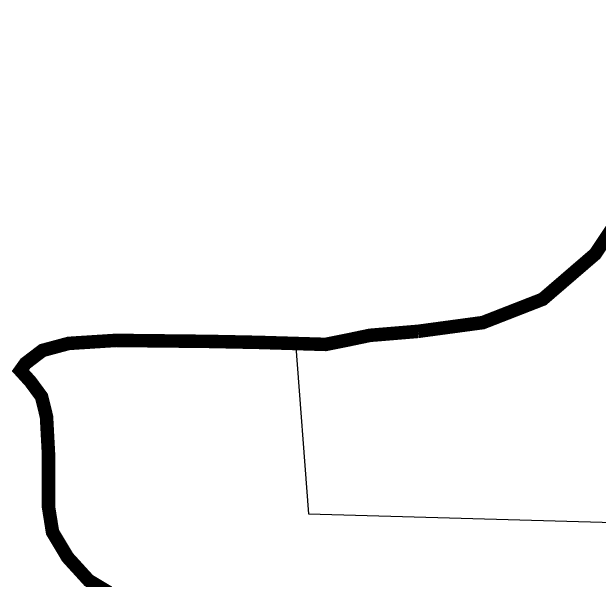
# Model space of a CAD drawing. Header units: inches. Extents: x -43639 to 75791, y -33466 to 47612.
# Drawn here: x -6587 to 6464, y -1515 to 11102 of the extents above; entities that cross this region are included whole.
import ezdxf

# ---------------------------------------------------------------- set-up
doc = ezdxf.new("R2010")
doc.units = ezdxf.units.IN
doc.header["$LTSCALE"] = 8
doc.header["$MEASUREMENT"] = 0
doc.layers.get('0').update_dxf_attribs({"linetype": 'CONTINUOUS'})
doc.layers.add('TOPOCREEK', color=5, linetype='CONTINUOUS')

msp = doc.modelspace()

# ---------------------------------------------------------------- linework, layer by layer
for p, q in [((-283, 3758), (3, -38)), ((3, -38), (30335, -905))]:
    msp.add_line(p, q)
at = {"layer": 'TOPOCREEK', "const_width": 300}
for points in [[(2439, 4009), (3877, 4203), (5208, 4722), (6377, 5728), (7286, 7091), (7935, 8162), (8779, 8810), (9721, 9070), (10857, 9200), (11896, 9492), (12968, 9784), (14039, 9914), (14721, 10400), (14851, 10952)], [(-4432, -1787), (-4878, -1520), (-5346, -1007), (-5681, -449), (-5770, 108), (-5770, 1267), (-5815, 2114), (-5926, 2560), (-6172, 2894), (-6395, 3139), (-6283, 3296), (-5904, 3585), (-5324, 3741), (-4276, 3808), (-2223, 3786), (-1108, 3764), (387, 3719), (833, 3808), (1368, 3920), (2439, 4009)]]:
    msp.add_lwpolyline(points, dxfattribs=at)
at = {"layer": 'TOPOCREEK'}
msp.add_lwpolyline([(-281, 3739), (387, 3719), (833, 3808), (1368, 3920), (2439, 4009)], dxfattribs=at)

doc.saveas('drawing.dxf')
